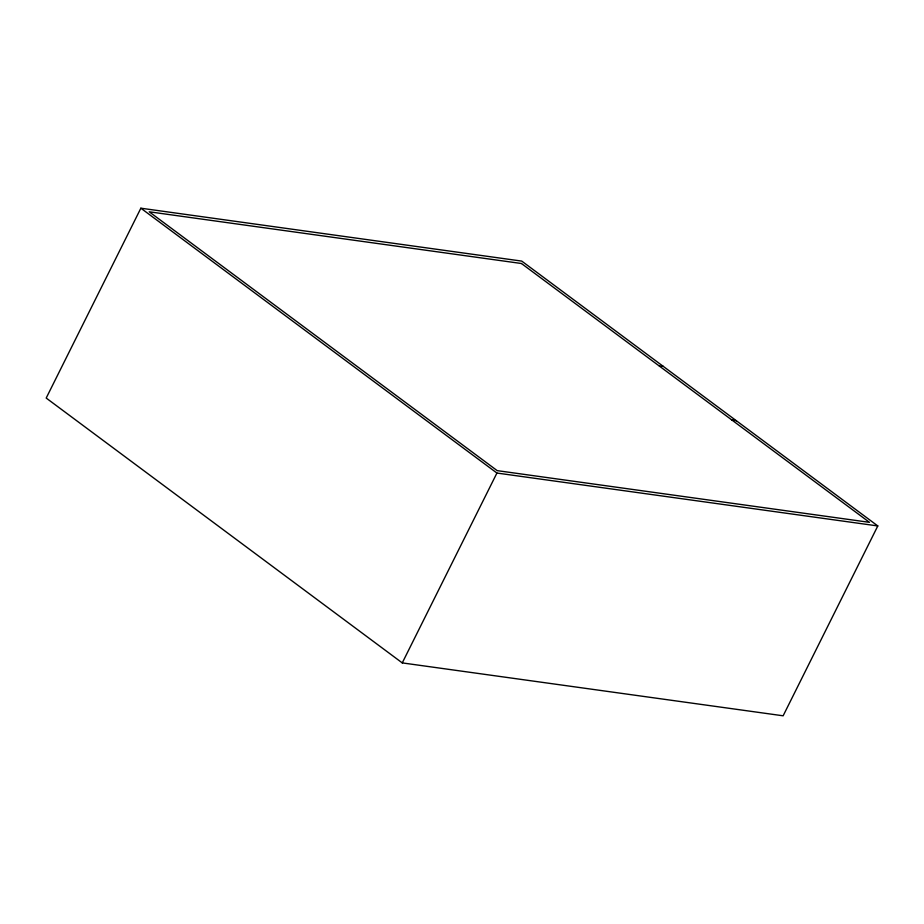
<?xml version="1.0" encoding="UTF-8"?>
<svg xmlns="http://www.w3.org/2000/svg" width="924" height="924" viewBox="0 0 924 924"><rect width="100%" height="100%" fill="white"/><g stroke="black" fill="none" stroke-linecap="round" stroke-linejoin="round"><path stroke-width="1.39" d="M140.864 208.2L46.2 398.059L402.263 662.901L783.136 715.8L877.8 525.941L521.737 261.099L140.864 208.2L496.927 473.042L877.8 525.941M402.263 662.901L496.927 473.042M659.401 366.1L663.109 366.251M731.508 419.739L736.428 420.79M521.448 263.502L149.203 211.792L497.204 470.639L869.461 522.337L521.448 263.502"/></g></svg>
